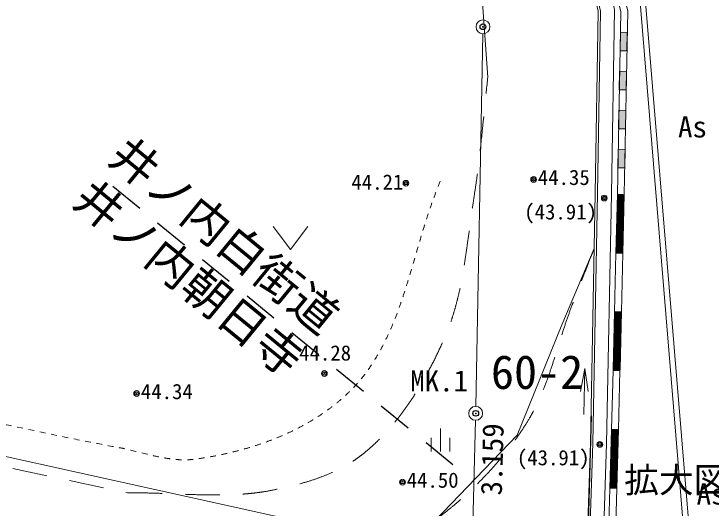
# Model space of a CAD drawing. Units: millimetres, scale not verified. Extents: x -29071210 to -28860960, y -117775216 to -117329466.
# Drawn here: x -29016617 to -29001552, y -117451258 to -117440569 of the extents above; entities that cross this region are included whole.
import ezdxf
from ezdxf.enums import TextEntityAlignment as Align

# ---------------------------------------------------------------- set-up
doc = ezdxf.new("R2010")
doc.units = ezdxf.units.MM
doc.header["$LTSCALE"] = 250
doc.header["$PDMODE"] = 32
doc.header["$PDSIZE"] = 125
doc.linetypes.add('USER2', pattern=[5, 3, -2])
doc.linetypes.add('USER8', pattern=[1, 0.5, -0.5])
for name, color, linetype, lineweight in [('H29-S-SUV', 8, 'Continuous', 13), ('S-SUV', 7, 'Continuous', 13), ('S-SUV-HTXT', 7, 'Continuous', 13), ('S-SUV-ROW', 7, 'Continuous', 15), ('S-SUV-SRVR', 3, 'Continuous', 13)]:
    doc.layers.add(name, color=color, linetype=linetype, lineweight=lineweight)
doc.layers.add('S-SUV-BMK', color=7, linetype='Continuous')
doc.styles.add('ＭＳ ゴシック', font='')
doc.styles.get('ＭＳ ゴシック').set_extended_font_data('MS Gothic')

# ---------------------------------------------------------------- blocks, each defined once
blk = doc.blocks.new('畑')
at = {"color": 7, "linetype": 'Continuous', "lineweight": 13}
for p, q in [((-1.5, 1), (0, -1)), ((0, -1), (1.5, 1))]:
    blk.add_line(p, q, dxfattribs=at)
blk = doc.blocks.new('ﾌﾟﾛｯﾄﾏｰｸ-03_1')
at = {"color": 3, "linetype": 'Continuous', "lineweight": 25}
blk.add_circle((0, 0), 0.5, dxfattribs=at)
at = {"color": 3}
blk.add_point((0, 0), dxfattribs=at)
blk = doc.blocks.new('open_arrow')
at = {"color": 0, "linetype": 'Continuous', "lineweight": -2}
blk.add_lwpolyline([(7.5, 1.25), (0, 0), (7.5, -1.25)], dxfattribs=at)
blk = doc.blocks.new('荒地')
at = {"color": 7, "linetype": 'Continuous', "lineweight": 13}
for p, q in [((0, -1.25), (0, 1.25)), ((-1, 0.25), (-1, -1.25)), ((1, 0.25), (1, -1.25))]:
    blk.add_line(p, q, dxfattribs=at)
blk = doc.blocks.new('ﾌﾟﾛｯﾄﾏｰｸ-03')
at = {"color": 7, "linetype": 'Continuous', "lineweight": 15}
blk.add_circle((0, 0), 0.5, dxfattribs=at)
at = {"color": 7}
blk.add_point((0, 0), dxfattribs=at)

msp = doc.modelspace()

# ---------------------------------------------------------------- hatches: boundary and pattern name
at = {"layer": 'H29-S-SUV'}
for points in [[(-29003518.5, -117441366.5), (-29003511, -117440966.5), (-29003361, -117440969.3), (-29003368.5, -117441369.4)], [(-29003534.3, -117442210.2), (-29003526.8, -117441810.2), (-29003376.8, -117441813), (-29003384.3, -117442213)], [(-29003550.2, -117443053.9), (-29003542.7, -117442653.8), (-29003392.7, -117442656.7), (-29003400.2, -117443056.7)], [(-29003566.1, -117443897.5), (-29003558.5, -117443497.5), (-29003408.5, -117443500.3), (-29003416, -117443900.3)]]:
    msp.add_hatch(color=256, dxfattribs=at).paths.add_polyline_path(points)

# ---------------------------------------------------------------- linework, layer by layer
for p, q in [((-29003172.9, -117439268.5), (-29001813.5, -117455675.4)), ((-29003054, -117439250), (-29001786.6, -117454547.3)), ((-29006374.8, -117441934), (-29006526.4, -117439867.1))]:
    msp.add_line(p, q, dxfattribs=at)
for points in [[(-29004055.2, -117444459.8), (-29003991.3, -117440512), (-29007448, -117425524), (-29010597.4, -117419522.7), (-29011182.4, -117416950.4), (-29011505.9, -117410886.8)], [(-29004005.2, -117444457.1), (-29003941.2, -117440506.7), (-29007400.7, -117425506.5), (-29010550.1, -117419505.3), (-29011132.7, -117416943.5), (-29011455.8, -117410887.3)], [(-29003705.2, -117444465.1), (-29003640.6, -117440475), (-29007117.1, -117425401.3), (-29010266.2, -117419400.5), (-29010834.4, -117416901.9), (-29011155.2, -117410890.3)], [(-29008657.9, -117421953.8), (-29007005.1, -117425304.4), (-29004397.3, -117436923.4), (-29003502.6, -117440522.9), (-29003576.8, -117444468.5)], [(-29003576.8, -117444468.5), (-29003502.6, -117440522.9), (-29004397.3, -117436923.4), (-29007005.1, -117425304.4), (-29008657.9, -117421953.8)], [(-29003426.8, -117444472.5), (-29003352.3, -117440505.9), (-29004251.3, -117436888.9), (-29006862.6, -117425254.1), (-29008523.3, -117421887.5)], [(-29015939.3, -117453140.5), (-29012676.8, -117453082.6), (-29010303.3, -117452682.4), (-29007523.2, -117451533.2), (-29005740.1, -117449680.9), (-29004773.9, -117447295.7), (-29004074.4, -117445646.2)]]:
    msp.add_lwpolyline(points, dxfattribs=at)
for points in [[(-29003518.5, -117441366.5), (-29003511, -117440966.5), (-29003361, -117440969.3), (-29003368.5, -117441369.4)], [(-29003534.3, -117442210.2), (-29003526.8, -117441810.2), (-29003376.8, -117441813), (-29003384.3, -117442213)], [(-29003550.2, -117443053.9), (-29003542.7, -117442653.8), (-29003392.7, -117442656.7), (-29003400.2, -117443056.7)], [(-29003566.1, -117443897.5), (-29003558.5, -117443497.5), (-29003408.5, -117443500.3), (-29003416, -117443900.3)]]:
    msp.add_lwpolyline(points, close=True, dxfattribs=at)
at = {"layer": 'S-SUV'}
for p, q in [((-29003607.8, -117445740.8), (-29003576.8, -117444468.5)), ((-29003589.2, -117445741.2), (-29003558.2, -117444469)), ((-29003570.3, -117445741.7), (-29003539.3, -117444469.4)), ((-29003551.7, -117445742.1), (-29003520.7, -117444469.9)), ((-29003532.8, -117445742.6), (-29003501.8, -117444470.3)), ((-29003514.2, -117445743), (-29003483.2, -117444470.8)), ((-29003495.3, -117445743.5), (-29003464.3, -117444471.3)), ((-29003476.7, -117445743.9), (-29003445.7, -117444471.7)), ((-29003457.8, -117445744.4), (-29003426.8, -117444472.2)), ((-29003638.8, -117447013), (-29003607.8, -117445740.8)), ((-29003607.8, -117445740.8), (-29003457.8, -117445744.4)), ((-29003488.8, -117447016.6), (-29003457.8, -117445744.4)), ((-29003669, -117448252), (-29003638.8, -117447013)), ((-29003650.4, -117448252.5), (-29003620.2, -117447013.4)), ((-29003638.8, -117447013), (-29003488.8, -117447016.6)), ((-29003631.5, -117448253), (-29003601.3, -117447013.9)), ((-29003612.9, -117448253.4), (-29003582.7, -117447014.4)), ((-29003594, -117448253.9), (-29003563.8, -117447014.8)), ((-29003575.4, -117448254.4), (-29003545.2, -117447015.3)), ((-29003556.5, -117448254.9), (-29003526.3, -117447015.7)), ((-29003537.9, -117448255.4), (-29003507.7, -117447016.2)), ((-29003519, -117448255.8), (-29003488.8, -117447016.6)), ((-29004301.2, -117449235.6), (-29004282, -117448235.8)), ((-29003704.2, -117449557.4), (-29003669.9, -117448285.2)), ((-29003669.9, -117448285.2), (-29003669, -117448252)), ((-29003669.9, -117448285.2), (-29003520, -117448289.3)), ((-29003651.3, -117448285.7), (-29003650.4, -117448252.5)), ((-29003632.4, -117448286.2), (-29003631.5, -117448253)), ((-29003613.8, -117448286.7), (-29003612.9, -117448253.4)), ((-29003594.9, -117448287.2), (-29003594, -117448253.9)), ((-29003576.3, -117448287.7), (-29003575.4, -117448254.4)), ((-29003557.4, -117448288.3), (-29003556.5, -117448254.9)), ((-29003554.3, -117449561.4), (-29003520, -117448289.3)), ((-29003538.8, -117448288.8), (-29003537.9, -117448255.4)), ((-29003520, -117448289.3), (-29003519, -117448255.8)), ((-29003738.5, -117450829.5), (-29003704.2, -117449557.4)), ((-29003719.9, -117450830), (-29003685.6, -117449557.9)), ((-29003704.2, -117449557.4), (-29003554.3, -117449561.4)), ((-29003701, -117450830.5), (-29003666.7, -117449558.4)), ((-29003682.4, -117450831), (-29003648.1, -117449558.9)), ((-29003663.5, -117450831.5), (-29003629.2, -117449559.4)), ((-29003645, -117450832), (-29003610.6, -117449559.9)), ((-29003626.1, -117450832.5), (-29003591.7, -117449560.4)), ((-29003607.5, -117450833), (-29003573.2, -117449560.9)), ((-29003588.6, -117450833.6), (-29003554.3, -117449561.4)), ((-29003772.8, -117452101.7), (-29003738.5, -117450829.5)), ((-29003738.5, -117450829.5), (-29003588.6, -117450833.6)), ((-29003622.9, -117452105.7), (-29003588.6, -117450833.6))]:
    msp.add_line(p, q, dxfattribs=at)
at = {"layer": 'S-SUV', "linetype": 'USER2'}
msp.add_line((-29019085, -117449876), (-29014166, -117450931), dxfattribs=at)
at = {"layer": 'S-SUV'}
for points in [[(-29004055.2, -117444459.8), (-29004158.9, -117449852), (-29004277.8, -117453513.2), (-29006069.4, -117455043.8)], [(-29004005.2, -117444457.1), (-29004108.9, -117449853.3), (-29004228.5, -117453536.9), (-29006008.9, -117455057.9)], [(-29003705.2, -117444465.1), (-29003809, -117449861), (-29003933, -117453679), (-29005646.3, -117455142.7)]]:
    msp.add_lwpolyline(points, dxfattribs=at)
at = {"layer": 'S-SUV', "linetype": 'USER2'}
for points, knots in [([(-29014166, -117450931), (-29013122.3, -117450911.3), (-29012058.7, -117451076.1), (-29011035, -117450872), (-29010358.1, -117450737), (-29009651, -117450540.1), (-29009108, -117450114), (-29008287.4, -117449470.1), (-29007718.3, -117448514.8), (-29007303, -117447558), (-29006888.6, -117446603.1), (-29006835.2, -117445527.8), (-29006670, -117444500), (-29006533.4, -117443649.9), (-29006473.2, -117442789.3), (-29006374.8, -117441934)], [0, 0, 0, 0, 1, 1, 1, 2, 2, 2, 3, 3, 3, 4, 4, 4, 5, 5, 5, 5]), ([(-29004077.9, -117445641.1), (-29004240.3, -117446059.4), (-29004404.6, -117446477), (-29004565, -117446896), (-29004874.4, -117447704.2), (-29005040, -117448580.9), (-29005482, -117449325), (-29005893.6, -117450017.9), (-29006450.8, -117450629.3), (-29007060, -117451157), (-29007611.4, -117451634.6), (-29008254.7, -117452003.5), (-29008905, -117452334), (-29009518.8, -117452646), (-29010156.8, -117452936.8), (-29010829, -117453086), (-29011859.4, -117453314.7), (-29012934.3, -117453247.8), (-29013989, -117453289), (-29014379, -117453304.2), (-29014769.6, -117453299.9), (-29015159.9, -117453305.4)], [0, 0, 0, 0, 1, 1, 1, 2, 2, 2, 3, 3, 3, 4, 4, 4, 5, 5, 5, 6, 6, 6, 7, 7, 7, 7])]:
    msp.add_open_spline(points, degree=3, knots=knots, dxfattribs=at)
at = {"layer": 'S-SUV', "linetype": 'USER8'}
msp.add_open_spline([(-29007403, -117444190), (-29008042.3, -117445691.7), (-29008176.3, -117447531.6), (-29009321, -117448695), (-29010186.4, -117449574.5), (-29011480, -117450036.3), (-29012703, -117450200), (-29013274.6, -117450276.5), (-29013845.2, -117450038), (-29014413, -117449937), (-29015256.6, -117449786.9), (-29016092.7, -117449597.3), (-29016932.6, -117449427.4)], degree=3, knots=[0, 0, 0, 0, 1, 1, 1, 2, 2, 2, 3, 3, 3, 4, 4, 4, 4], dxfattribs=at)
at = {"layer": 'S-SUV-ROW'}
for p, q in [((-29006483.8, -117440997), (-29006635.2, -117449059)), ((-29034854, -117446150.4), (-29006870.7, -117452335)), ((-29004138, -117449266), (-29004222.9, -117452378.1)), ((-29006642.1, -117449358.9), (-29006720.2, -117452217.4))]:
    msp.add_line(p, q, dxfattribs=at)
at = {"layer": 'S-SUV-ROW', "linetype": 'USER2', "lineweight": 30}
msp.add_line((-29007131.5, -117450322.4), (-29014843.9, -117444000.8), dxfattribs=at)

# ---------------------------------------------------------------- block references
at = {"layer": 'S-SUV'}
for name, p, xscale, yscale in [('畑', (-29010642.3, -117445416.6), 250, 250), ('荒地', (-29007397.4, -117449787.5), 200, 200)]:
    msp.add_blockref(name, p, dxfattribs=dict(at, xscale=xscale, yscale=yscale))
at = {"layer": 'S-SUV', "xscale": 66.7, "yscale": 66.7, "rotation": 268.9}
msp.add_blockref('open_arrow', (-29004282, -117448235.8), dxfattribs=at)
at = {"layer": 'S-SUV-BMK', "xscale": 300, "yscale": 300}
for p in [(-29006481, -117440847), (-29006638, -117449209)]:
    msp.add_blockref('ﾌﾟﾛｯﾄﾏｰｸ-03', p, dxfattribs=at)
at = {"layer": 'S-SUV-SRVR', "xscale": 75, "yscale": 75}
for p in [(-29008146.6, -117444232.1), (-29005385.8, -117444148.5), (-29003859.1, -117444551.3), (-29009908.1, -117448347.1), (-29013965.3, -117448780.2), (-29003954.8, -117449880.9), (-29008220.8, -117450697.5)]:
    msp.add_blockref('ﾌﾟﾛｯﾄﾏｰｸ-03_1', p, dxfattribs=at)

# ---------------------------------------------------------------- texts
at = {"layer": 'H29-S-SUV', "style": 'ＭＳ ゴシック'}
msp.add_text('As', height=458.2, dxfattribs=at).set_placement((-29001953, -117443011.8), align=Align.MIDDLE_CENTER)
msp.add_text('As', height=458.3, rotation=0.09, dxfattribs=at).set_placement((-29001863, -117451319.3), align=Align.BOTTOM_LEFT)
at = {"layer": 'S-SUV-BMK', "style": 'ＭＳ ゴシック'}
msp.add_text('MK.1', height=458.2, dxfattribs=at).set_placement((-29007428, -117448874), align=Align.BOTTOM_CENTER)
at = {"layer": 'S-SUV-HTXT', "style": 'ＭＳ ゴシック'}
msp.add_text('井ノ内白街道', height=733.1, rotation=320.66, dxfattribs=at).set_placement((-29010118.7, -117447712.3), align=Align.BOTTOM_RIGHT)
msp.add_text('井ノ内朝日寺', height=733.1, rotation=320.66, dxfattribs=at).set_placement((-29010283.1, -117447900.8), align=Align.TOP_RIGHT)
msp.add_text('60-2', height=733.1, dxfattribs=at).set_placement((-29004314.2, -117448902.2), align=Align.BOTTOM_RIGHT)
msp.add_text('3.159', height=458.2, rotation=88.435, dxfattribs=at).set_placement((-29005915.2, -117450213.7), align=Align.BOTTOM_CENTER)
msp.add_text('拡大図2', height=549.9, dxfattribs=at).set_placement((-29002115, -117450650), align=Align.MIDDLE_CENTER)
at = {"layer": 'S-SUV-SRVR', "style": 'ＭＳ ゴシック'}
for s, p in [('44.35', (-29005295, -117444368.7)), ('44.21', (-29009324.1, -117444470.1)), ('44.28', (-29010453, -117448166.3)), ('44.34', (-29013874.5, -117449000.4)), ('44.50', (-29008130, -117450917.7))]:
    msp.add_text(s, height=329.9, dxfattribs=at).set_placement(p, align=Align.BOTTOM_LEFT)
for p in [(-29004803.2, -117445114.2), (-29004962.6, -117450432)]:
    msp.add_text('(43.91)', height=329.9, dxfattribs=at).set_placement(p, align=Align.BOTTOM_CENTER)

doc.saveas('drawing.dxf')
